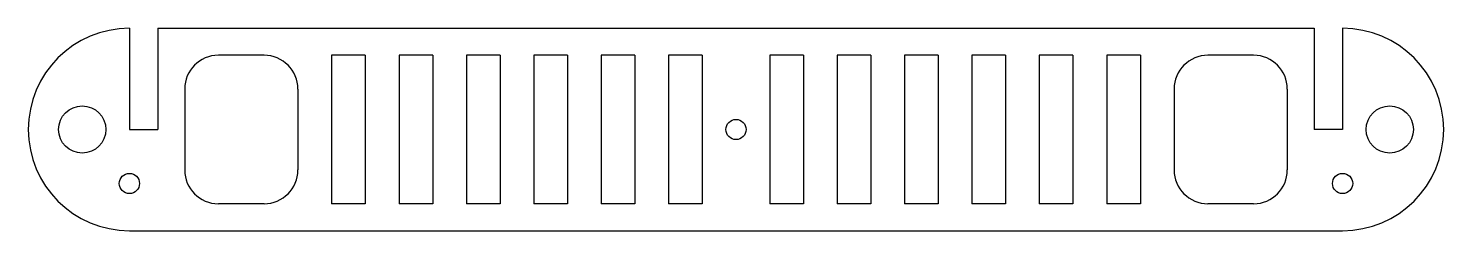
# Model space of a CAD drawing. Header units: millimetres. Extents: x -105 to 105, y -15 to 15.
import ezdxf

# ---------------------------------------------------------------- set-up
doc = ezdxf.new("R2010")
doc.units = ezdxf.units.MM

msp = doc.modelspace()

# ---------------------------------------------------------------- linework, layer by layer
at = {"color": 7, "linetype": 'Continuous', "lineweight": 25}
for p, q in [((-90, 15), (-90, 0)), ((-85.8, 15), (-85.8, 0)), ((-85.8, 15), (85.8, 15)), ((85.8, 15), (85.8, 0)), ((90, 15), (90, 0)), ((-70, 11), (-76.8, 11)), ((-60, 11), (-60, -11)), ((-55, 11), (-60, 11)), ((-55, 11), (-55, -11)), ((-50, 11), (-50, -11)), ((-45, 11), (-50, 11)), ((-45, 11), (-45, -11)), ((-40, 11), (-40, -11)), ((-35, 11), (-40, 11)), ((-35, 11), (-35, -11)), ((-30, 11), (-30, -11)), ((-25, 11), (-30, 11)), ((-25, 11), (-25, -11)), ((-20, 11), (-20, -11)), ((-15, 11), (-20, 11)), ((-15, 11), (-15, -11)), ((-5, 11), (-10, 11)), ((-10, 11), (-10, -11)), ((-5, 11), (-5, -11)), ((5, 11), (5, -11)), ((10, 11), (5, 11)), ((10, 11), (10, -11)), ((15, 11), (15, -11)), ((20, 11), (15, 11)), ((20, 11), (20, -11)), ((25, 11), (25, -11)), ((30, 11), (25, 11)), ((30, 11), (30, -11)), ((35, 11), (35, -11)), ((40, 11), (35, 11)), ((40, 11), (40, -11)), ((45, 11), (45, -11)), ((50, 11), (45, 11)), ((50, 11), (50, -11)), ((60, 11), (55, 11)), ((55, 11), (55, -11)), ((60, 11), (60, -11)), ((76.8, 11), (70, 11)), ((-81.8, 6), (-81.8, -6)), ((-65, 6), (-65, -6)), ((65, 6), (65, -6)), ((81.8, 6), (81.8, -6)), ((-90, 0), (-85.8, 0)), ((90, 0), (85.8, 0)), ((-70, -11), (-76.8, -11)), ((-55, -11), (-60, -11)), ((-45, -11), (-50, -11)), ((-35, -11), (-40, -11)), ((-25, -11), (-30, -11)), ((-15, -11), (-20, -11)), ((-5, -11), (-10, -11)), ((10, -11), (5, -11)), ((20, -11), (15, -11)), ((30, -11), (25, -11)), ((40, -11), (35, -11)), ((50, -11), (45, -11)), ((60, -11), (55, -11)), ((76.8, -11), (70, -11)), ((-90, -15), (90, -15))]:
    msp.add_line(p, q, dxfattribs=at)
for centre, radius in [((-97, 0), 3.5), ((97, 0), 3.5), ((0, 0), 1.5), ((-90, -8), 1.5), ((90, -8), 1.5)]:
    msp.add_circle(centre, radius, dxfattribs=at)
for centre, radius, start, end in [((-90, 0), 15, 90, 270), ((90, 0), 15, 270, 90), ((-76.8, 6), 5, 90, 180), ((-70, 6), 5, 0, 90), ((70, 6), 5, 90, 180), ((76.8, 6), 5, 0, 90), ((-76.8, -6), 5, 180, 270), ((-70, -6), 5, 270, 0), ((70, -6), 5, 180, 270), ((76.8, -6), 5, 270, 0)]:
    msp.add_arc(centre, radius, start, end, dxfattribs=at)

doc.saveas('drawing.dxf')
